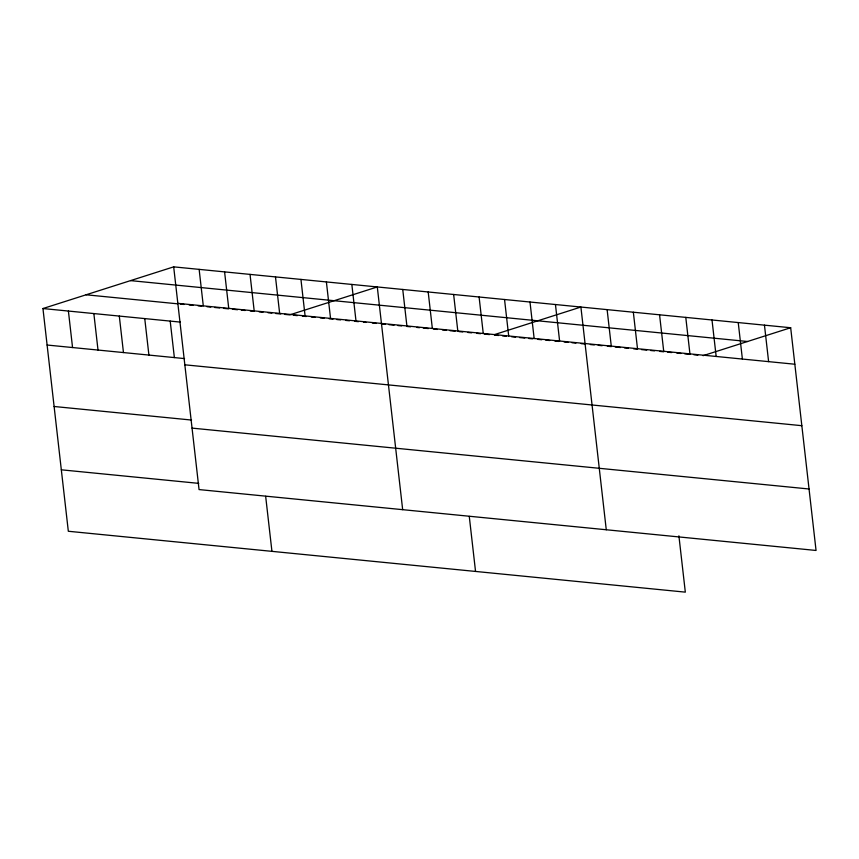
<?xml version="1.0" encoding="UTF-8"?>
<svg xmlns="http://www.w3.org/2000/svg" width="859" height="859" viewBox="0 0 859 859"><rect width="100%" height="100%" fill="white"/><g stroke="black" fill="none" stroke-linecap="round" stroke-linejoin="round"><path stroke-width="1.29" d="M678.9 535.812L685.321 592.141L68.323 531.259L42.95 308.542L173.679 266.859L790.677 327.741L816.05 550.458L199.052 489.576L173.679 266.859M494.537 334.581L580.899 307.039L606.271 529.756M703.081 355.669L790.677 327.741M130.536 280.614L747.534 341.495M177.834 303.345L794.833 364.227M86.093 294.787L177.716 303.828M180.261 304.075L184.073 304.462M189.163 304.956L192.985 305.332M198.075 305.836L201.897 306.212M206.987 306.717L210.799 307.092M214.621 307.468L219.711 307.973M223.523 308.349L228.612 308.853M232.435 309.229L237.524 309.734M241.347 310.11L245.159 310.486M250.248 310.99L254.071 311.366M259.16 311.871L262.972 312.247M268.062 312.74L271.884 313.116M275.696 313.503L280.796 313.997M284.608 314.373L289.698 314.877L377.294 286.949L402.667 509.666M293.52 315.253L297.332 315.629M302.422 316.133L306.244 316.509M311.334 317.014L315.146 317.39M320.235 317.894L324.058 318.27M329.147 318.775L332.97 319.151M336.782 319.527L340.604 319.902M345.694 320.407L349.506 320.783M354.595 321.287L358.418 321.663M363.507 322.157L366.052 322.415M372.419 323.038L376.231 323.413M381.321 323.918L385.143 324.294M388.955 324.67L394.045 325.174M397.867 325.55L401.679 325.926M406.769 326.431L410.591 326.807M416.959 327.44L419.503 327.687M423.315 328.063L428.405 328.567M433.494 329.072L437.317 329.448M442.406 329.953L446.218 330.328M450.041 330.704L455.13 331.198M458.953 331.585L462.765 331.961M467.854 332.454L471.677 332.841M476.766 333.335L480.578 333.711M484.401 334.087L489.49 334.591M494.623 335.096L498.553 335.493M502.483 335.88L506.423 336.266M511.663 336.782L515.593 337.168M519.534 337.555L524.774 338.07M528.704 338.467L532.644 338.854M537.884 339.369L541.814 339.756M545.755 340.143L549.685 340.529M554.925 341.055L558.865 341.442M564.105 341.957L568.035 342.344M571.976 342.73L575.906 343.117M581.156 343.643L585.086 344.029M590.326 344.545L594.267 344.931M598.197 345.318L602.127 345.705M607.377 346.231L611.307 346.617M615.237 347.004L620.488 347.519M624.418 347.906L628.348 348.292M633.598 348.818L637.528 349.205M641.458 349.592L646.709 350.107M650.639 350.493L654.569 350.88M659.819 351.406L663.749 351.793M667.69 352.179L671.62 352.566M676.86 353.081L680.8 353.468M684.73 353.854L689.97 354.38M693.911 354.767L697.841 355.154M42.95 308.542L180.39 322.104M47.105 345.028L184.545 358.59M184.835 364.807L801.834 425.688M54.106 406.49L191.546 420.051M192.051 428.115L809.049 488.996M61.322 469.809L198.762 483.37M764.456 325.153L768.612 361.639M738.235 322.565L742.391 359.051M712.004 319.978L716.17 356.464M685.783 317.39L689.938 353.876M659.562 314.802L663.717 351.288M633.341 312.214L637.496 348.7M607.12 309.627L611.275 346.113M555.451 304.526L559.606 341.012M529.992 302.014L534.148 338.51M504.544 299.512L508.7 335.998M479.097 296.999L483.252 333.485M453.638 294.487L457.804 330.973M469.272 516.388L475.542 571.439M428.19 291.974L432.345 328.46M402.742 289.462L406.898 325.948M351.836 284.436L355.991 320.922M326.388 281.924L330.543 318.41M300.94 279.411L305.095 315.908M275.481 276.909L279.647 313.395M250.033 274.397L254.189 310.883M265.656 496.298L271.938 551.349M224.586 271.884L228.741 308.37M199.138 269.372L203.293 305.858M170.2 321.105L174.366 357.591M144.752 318.592L148.908 355.078M119.304 316.08L123.46 352.566M93.856 313.567L98.012 350.053M68.398 311.055L72.553 347.541"/></g></svg>
